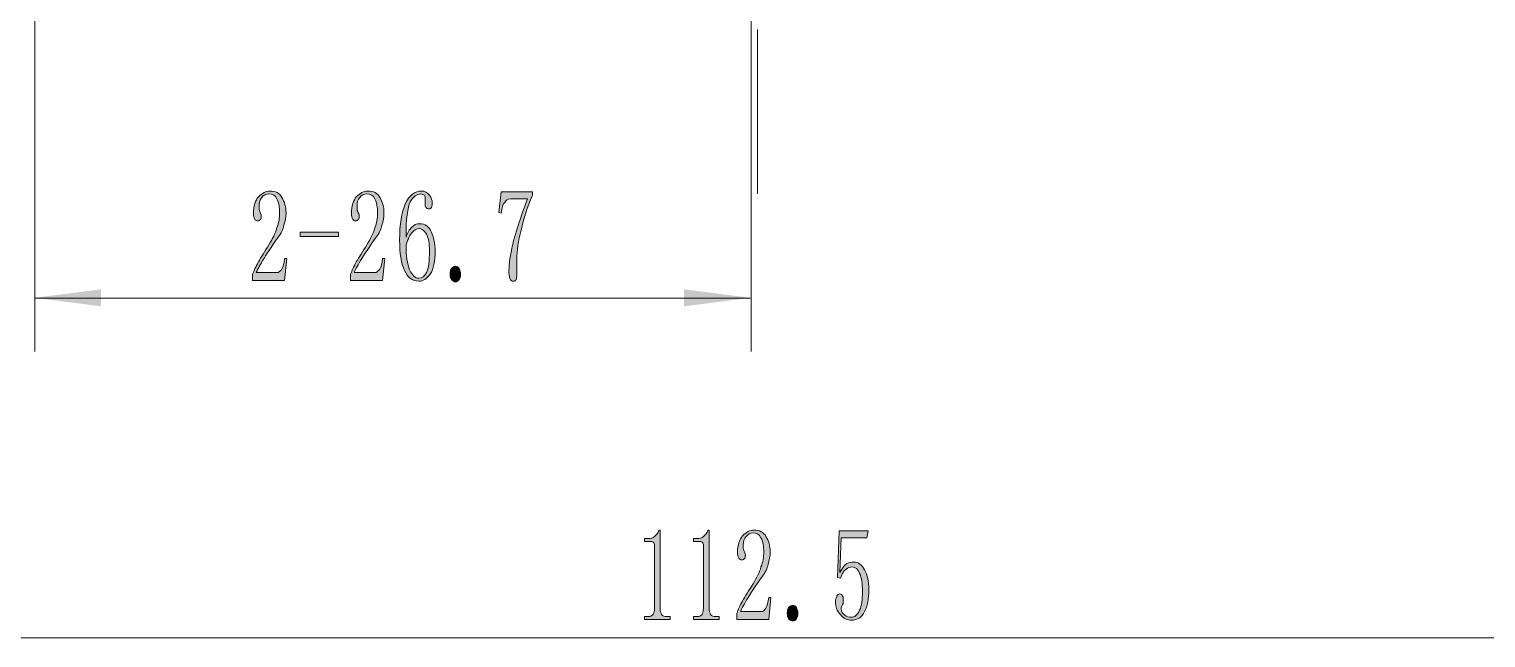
# Model space of a CAD drawing. Header units: millimetres. Extents: x 0 to 297, y 0 to 208.
# Drawn here: x 79.82 to 119.14, y 118.96 to 135.41 of the extents above; entities that cross this region are included whole.
import ezdxf

# ---------------------------------------------------------------- set-up
doc = ezdxf.new("R2010")
doc.units = ezdxf.units.MM

msp = doc.modelspace()

# ---------------------------------------------------------------- hatches: boundary and pattern name
h = msp.add_hatch(color=7)
edge = h.paths.add_edge_path(flags=0)
edge.add_spline(control_points=[(86.579781, 130.440235), (86.579781, 130.593693), (86.560378, 130.727749), (86.503228, 130.823704), (86.464775, 130.91966), (86.388222, 130.95776), (86.292267, 130.95776), (86.215714, 130.95776), (86.138808, 130.91966), (86.100708, 130.862157), (86.043206, 130.804654), (86.023803, 130.727749), (86.023803, 130.632146), (86.023803, 130.574643), (86.023803, 130.51714), (86.043206, 130.478688), (86.062256, 130.440235), (86.081306, 130.402135), (86.081306, 130.363682), (86.081306, 130.325582), (86.081306, 130.287129), (86.062256, 130.268079), (86.043206, 130.248676), (86.023803, 130.229626), (85.985703, 130.229626), (85.94725, 130.229626), (85.9282, 130.248676), (85.908797, 130.268079), (85.889747, 130.306179), (85.870697, 130.363682), (85.870697, 130.440235), (85.870697, 130.632146), (85.9282, 130.785251), (86.004753, 130.881207), (86.100708, 130.977163), (86.215714, 131.034665), (86.311317, 131.034665), (86.464775, 131.034665), (86.579781, 130.977163), (86.637283, 130.862157), (86.713836, 130.747151), (86.752289, 130.612743), (86.752289, 130.440235), (86.752289, 130.325582), (86.732886, 130.229626), (86.694786, 130.114621), (86.675383, 129.999615), (86.617881, 129.88461), (86.541328, 129.788654), (86.349769, 129.520543), (86.215714, 129.309582), (86.119758, 129.156476), (86.023803, 128.983968), (85.9663, 128.888013), (85.94725, 128.83051), (85.94725, 128.83051), (86.503228, 128.83051), (86.503228, 128.83051), (86.560378, 128.83051), (86.598831, 128.868963), (86.637283, 128.926465), (86.675383, 128.983968), (86.694786, 129.079571), (86.713836, 129.213979), (86.713836, 129.213979), (86.771339, 129.213979), (86.771339, 129.213979), (86.771339, 129.213979), (86.713836, 128.619549), (86.713836, 128.619549), (86.713836, 128.619549), (85.851294, 128.619549), (85.851294, 128.619549), (85.851294, 128.619549), (85.851294, 128.792057), (85.851294, 128.792057), (85.889747, 128.888013), (85.9282, 128.983968), (86.004753, 129.118024), (86.081306, 129.252079), (86.177261, 129.405538), (86.292267, 129.578046), (86.388222, 129.750554), (86.464775, 129.88461), (86.503228, 130.038068), (86.560378, 130.172124), (86.579781, 130.306179), (86.579781, 130.440235), (86.579781, 130.440235), (86.579781, 130.440235), (86.579781, 130.440235), (86.579781, 130.440235), (86.579781, 130.440235), (86.579781, 130.440235)], knot_values=[0, 0, 0, 0, 1, 1, 1, 2, 2, 2, 3, 3, 3, 4, 4, 4, 5, 5, 5, 6, 6, 6, 7, 7, 7, 8, 8, 8, 9, 9, 9, 10, 10, 10, 11, 11, 11, 12, 12, 12, 13, 13, 13, 14, 14, 14, 15, 15, 15, 16, 16, 16, 17, 17, 17, 18, 18, 18, 19, 19, 19, 20, 20, 20, 21, 21, 21, 22, 22, 22, 23, 23, 23, 24, 24, 24, 25, 25, 25, 26, 26, 26, 27, 27, 27, 28, 28, 28, 29, 29, 29, 30, 30, 30, 31, 31, 31, 31], degree=3, periodic=1)
h = msp.add_hatch(color=7)
edge = h.paths.add_edge_path(flags=0)
edge.add_spline(control_points=[(89.224556, 130.440235), (89.224556, 130.593693), (89.205506, 130.727749), (89.148003, 130.823704), (89.10955, 130.91966), (89.032997, 130.95776), (88.937042, 130.95776), (88.860489, 130.95776), (88.783583, 130.91966), (88.745483, 130.862157), (88.687981, 130.804654), (88.668578, 130.727749), (88.668578, 130.632146), (88.668578, 130.574643), (88.668578, 130.51714), (88.687981, 130.478688), (88.707031, 130.440235), (88.726081, 130.402135), (88.726081, 130.363682), (88.726081, 130.325582), (88.726081, 130.287129), (88.707031, 130.268079), (88.687981, 130.248676), (88.668578, 130.229626), (88.630478, 130.229626), (88.592025, 130.229626), (88.572975, 130.248676), (88.553925, 130.268079), (88.534522, 130.306179), (88.515472, 130.363682), (88.515472, 130.440235), (88.515472, 130.632146), (88.572975, 130.785251), (88.649528, 130.881207), (88.745483, 130.977163), (88.860489, 131.034665), (88.956092, 131.034665), (89.10955, 131.034665), (89.224556, 130.977163), (89.282058, 130.862157), (89.358611, 130.747151), (89.397064, 130.612743), (89.397064, 130.440235), (89.397064, 130.325582), (89.378014, 130.229626), (89.339561, 130.114621), (89.320511, 129.999615), (89.263008, 129.88461), (89.186103, 129.788654), (88.994544, 129.520543), (88.860489, 129.309582), (88.764533, 129.156476), (88.668578, 128.983968), (88.611428, 128.888013), (88.592025, 128.83051), (88.592025, 128.83051), (89.148003, 128.83051), (89.148003, 128.83051), (89.205506, 128.83051), (89.243606, 128.868963), (89.282058, 128.926465), (89.320511, 128.983968), (89.339561, 129.079571), (89.358611, 129.213979), (89.358611, 129.213979), (89.416114, 129.213979), (89.416114, 129.213979), (89.416114, 129.213979), (89.358611, 128.619549), (89.358611, 128.619549), (89.358611, 128.619549), (88.496422, 128.619549), (88.496422, 128.619549), (88.496422, 128.619549), (88.496422, 128.792057), (88.496422, 128.792057), (88.534522, 128.888013), (88.572975, 128.983968), (88.649528, 129.118024), (88.726081, 129.252079), (88.822036, 129.405538), (88.937042, 129.578046), (89.032997, 129.750554), (89.10955, 129.88461), (89.148003, 130.038068), (89.205506, 130.172124), (89.224556, 130.306179), (89.224556, 130.440235), (89.224556, 130.440235), (89.224556, 130.440235), (89.224556, 130.440235), (89.224556, 130.440235), (89.224556, 130.440235), (89.224556, 130.440235)], knot_values=[0, 0, 0, 0, 1, 1, 1, 2, 2, 2, 3, 3, 3, 4, 4, 4, 5, 5, 5, 6, 6, 6, 7, 7, 7, 8, 8, 8, 9, 9, 9, 10, 10, 10, 11, 11, 11, 12, 12, 12, 13, 13, 13, 14, 14, 14, 15, 15, 15, 16, 16, 16, 17, 17, 17, 18, 18, 18, 19, 19, 19, 20, 20, 20, 21, 21, 21, 22, 22, 22, 23, 23, 23, 24, 24, 24, 25, 25, 25, 26, 26, 26, 27, 27, 27, 28, 28, 28, 29, 29, 29, 30, 30, 30, 31, 31, 31, 31], degree=3, periodic=1)
h = msp.add_hatch(color=7)
edge = h.paths.add_edge_path(flags=0)
edge.add_spline(control_points=[(89.991142, 129.578046), (89.991142, 129.290532), (90.029594, 129.060521), (90.087097, 128.907063), (90.16365, 128.753957), (90.240203, 128.677051), (90.336158, 128.677051), (90.432114, 128.677051), (90.489617, 128.734554), (90.547119, 128.83051), (90.604622, 128.945515), (90.623672, 129.137074), (90.623672, 129.424588), (90.623672, 129.616146), (90.604622, 129.750554), (90.547119, 129.86556), (90.489617, 129.961163), (90.432114, 130.018665), (90.355208, 130.018665), (90.278656, 130.018665), (90.221153, 129.980565), (90.16365, 129.923063), (90.106147, 129.86556), (90.048644, 129.750554), (89.991142, 129.578046), (89.991142, 129.578046), (89.991142, 129.578046), (89.991142, 129.578046), (89.991142, 129.578046), (89.991142, 129.578046), (89.991142, 129.578046)], knot_values=[0, 0, 0, 0, 1, 1, 1, 2, 2, 2, 3, 3, 3, 4, 4, 4, 5, 5, 5, 6, 6, 6, 7, 7, 7, 8, 8, 8, 9, 9, 9, 10, 10, 10, 10], degree=3, periodic=1)
edge = h.paths.add_edge_path(flags=0)
edge.add_spline(control_points=[(90.355208, 130.153074), (90.508667, 130.153074), (90.623672, 130.076168), (90.681175, 129.923063), (90.738678, 129.769604), (90.776778, 129.616146), (90.776778, 129.424588), (90.776778, 129.137074), (90.738678, 128.926465), (90.642722, 128.792057), (90.547119, 128.658001), (90.451164, 128.600499), (90.336158, 128.600499), (90.16365, 128.600499), (90.029594, 128.696454), (89.952689, 128.888013), (89.857086, 129.079571), (89.818633, 129.348035), (89.818633, 129.712101), (89.818633, 130.133671), (89.876136, 130.459638), (89.972092, 130.689649), (90.087097, 130.91966), (90.221153, 131.034665), (90.412711, 131.034665), (90.489617, 131.034665), (90.566169, 130.996213), (90.623672, 130.91966), (90.681175, 130.842754), (90.700225, 130.785251), (90.700225, 130.727749), (90.700225, 130.670246), (90.700225, 130.632146), (90.681175, 130.593693), (90.662125, 130.574643), (90.642722, 130.55524), (90.604622, 130.55524), (90.566169, 130.55524), (90.547119, 130.574643), (90.527717, 130.593693), (90.508667, 130.612743), (90.508667, 130.651196), (90.508667, 130.708699), (90.508667, 130.727749), (90.508667, 130.747151), (90.508667, 130.766201), (90.508667, 130.785251), (90.508667, 130.804654), (90.508667, 130.823704), (90.508667, 130.862157), (90.508667, 130.900257), (90.489617, 130.91966), (90.470214, 130.93871), (90.432114, 130.95776), (90.393661, 130.95776), (90.278656, 130.95776), (90.1827, 130.881207), (90.106147, 130.747151), (90.029594, 130.593693), (89.991142, 130.268079), (89.991142, 129.788654), (90.029594, 129.90366), (90.087097, 129.999615), (90.1446, 130.057118), (90.202103, 130.114621), (90.278656, 130.153074), (90.355208, 130.153074), (90.355208, 130.153074), (90.355208, 130.153074), (90.355208, 130.153074), (90.355208, 130.153074), (90.355208, 130.153074), (90.355208, 130.153074)], knot_values=[0, 0, 0, 0, 1, 1, 1, 2, 2, 2, 3, 3, 3, 4, 4, 4, 5, 5, 5, 6, 6, 6, 7, 7, 7, 8, 8, 8, 9, 9, 9, 10, 10, 10, 11, 11, 11, 12, 12, 12, 13, 13, 13, 14, 14, 14, 15, 15, 15, 16, 16, 16, 17, 17, 17, 18, 18, 18, 19, 19, 19, 20, 20, 20, 21, 21, 21, 22, 22, 22, 23, 23, 23, 24, 24, 24, 24], degree=3, periodic=1)
h = msp.add_hatch(color=7)
edge = h.paths.add_edge_path(flags=0)
edge.add_spline(control_points=[(93.402503, 130.91966), (93.268447, 130.593693), (93.172492, 130.287129), (93.095939, 129.980565), (93.019386, 129.693051), (92.980933, 129.424588), (92.980933, 129.194576), (92.980933, 129.156476), (92.980933, 129.098974), (92.980933, 129.041471), (92.980933, 128.964565), (92.980933, 128.888013), (92.980933, 128.792057), (92.980933, 128.715504), (92.980933, 128.677051), (92.961883, 128.638951), (92.942481, 128.619549), (92.923431, 128.600499), (92.885331, 128.600499), (92.846878, 128.600499), (92.827475, 128.619549), (92.808425, 128.638951), (92.789375, 128.677051), (92.770325, 128.734554), (92.770325, 128.83051), (92.770325, 129.003018), (92.789375, 129.213979), (92.846878, 129.48209), (92.904381, 129.750554), (93.038436, 130.191174), (93.268447, 130.823704), (93.268447, 130.823704), (92.808425, 130.823704), (92.808425, 130.823704), (92.731872, 130.823704), (92.693419, 130.785251), (92.655319, 130.727749), (92.597817, 130.670246), (92.578414, 130.574643), (92.559364, 130.440235), (92.559364, 130.440235), (92.501861, 130.459638), (92.501861, 130.459638), (92.501861, 130.459638), (92.559364, 131.015263), (92.559364, 131.015263), (92.559364, 131.015263), (93.402503, 131.015263), (93.402503, 131.015263), (93.402503, 131.015263), (93.402503, 130.91966), (93.402503, 130.91966), (93.402503, 130.91966), (93.402503, 130.91966), (93.402503, 130.91966)], knot_values=[0, 0, 0, 0, 1, 1, 1, 2, 2, 2, 3, 3, 3, 4, 4, 4, 5, 5, 5, 6, 6, 6, 7, 7, 7, 8, 8, 8, 9, 9, 9, 10, 10, 10, 11, 11, 11, 12, 12, 12, 13, 13, 13, 14, 14, 14, 15, 15, 15, 16, 16, 16, 17, 17, 17, 18, 18, 18, 18], degree=3, periodic=1)
h = msp.add_hatch(color=7)
h.dxf.hatch_style = 2
h.paths.add_polyline_path([(87.135406, 129.808057), (87.135406, 129.923063), (88.170456, 129.923063), (88.170456, 129.808057)])
h = msp.add_hatch(color=7)
edge = h.paths.add_edge_path(flags=0)
edge.add_spline(control_points=[(91.332756, 128.581449), (91.294303, 128.581449), (91.256203, 128.600499), (91.21775, 128.638951), (91.1987, 128.677051), (91.179297, 128.715504), (91.179297, 128.792057), (91.179297, 128.84956), (91.1987, 128.907063), (91.21775, 128.945515), (91.256203, 128.983968), (91.294303, 129.003018), (91.332756, 129.003018), (91.371208, 129.003018), (91.390258, 128.983968), (91.428711, 128.945515), (91.447761, 128.888013), (91.466811, 128.84956), (91.466811, 128.792057), (91.466811, 128.715504), (91.447761, 128.677051), (91.428711, 128.638951), (91.390258, 128.600499), (91.371208, 128.581449), (91.332756, 128.581449), (91.332756, 128.581449), (91.332756, 128.581449), (91.332756, 128.581449), (91.332756, 128.581449), (91.332756, 128.581449), (91.332756, 128.581449)], knot_values=[0, 0, 0, 0, 1, 1, 1, 2, 2, 2, 3, 3, 3, 4, 4, 4, 5, 5, 5, 6, 6, 6, 7, 7, 7, 8, 8, 8, 9, 9, 9, 10, 10, 10, 10], degree=3, periodic=1)
h = msp.add_hatch(color=7)
h.dxf.hatch_style = 2
h.paths.add_polyline_path([(79.958142, 128.150001), (81.759778, 128.380013), (81.759778, 127.91999)])
h = msp.add_hatch(color=7)
h.dxf.hatch_style = 2
h.paths.add_polyline_path([(99.296008, 128.150001), (97.494372, 128.380013), (97.494372, 127.91999)])
h = msp.add_hatch(color=7)
edge = h.paths.add_edge_path(flags=0)
edge.add_spline(control_points=[(96.852317, 121.873379), (96.852317, 121.873379), (96.852317, 119.765179), (96.852317, 119.765179), (96.852317, 119.688626), (96.871719, 119.631124), (96.890769, 119.592671), (96.929222, 119.554571), (96.967322, 119.535168), (97.024825, 119.535168), (97.024825, 119.535168), (97.120781, 119.535168), (97.120781, 119.535168), (97.120781, 119.535168), (97.120781, 119.458615), (97.120781, 119.458615), (97.120781, 119.458615), (96.430747, 119.458615), (96.430747, 119.458615), (96.430747, 119.458615), (96.430747, 119.535168), (96.430747, 119.535168), (96.430747, 119.535168), (96.526703, 119.535168), (96.526703, 119.535168), (96.584206, 119.535168), (96.622306, 119.554571), (96.660758, 119.592671), (96.679808, 119.631124), (96.699211, 119.688626), (96.699211, 119.765179), (96.699211, 119.765179), (96.699211, 121.43276), (96.699211, 121.43276), (96.699211, 121.47086), (96.699211, 121.509313), (96.679808, 121.528363), (96.660758, 121.547765), (96.641708, 121.566815), (96.603256, 121.566815), (96.603256, 121.566815), (96.430747, 121.566815), (96.430747, 121.566815), (96.430747, 121.566815), (96.430747, 121.643368), (96.430747, 121.643368), (96.430747, 121.643368), (96.526703, 121.643368), (96.526703, 121.643368), (96.603256, 121.643368), (96.660758, 121.662771), (96.699211, 121.700871), (96.756714, 121.739324), (96.794814, 121.796826), (96.814217, 121.873379), (96.814217, 121.873379), (96.852317, 121.873379), (96.852317, 121.873379), (96.852317, 121.873379), (96.852317, 121.873379), (96.852317, 121.873379)], knot_values=[0, 0, 0, 0, 1, 1, 1, 2, 2, 2, 3, 3, 3, 4, 4, 4, 5, 5, 5, 6, 6, 6, 7, 7, 7, 8, 8, 8, 9, 9, 9, 10, 10, 10, 11, 11, 11, 12, 12, 12, 13, 13, 13, 14, 14, 14, 15, 15, 15, 16, 16, 16, 17, 17, 17, 18, 18, 18, 19, 19, 19, 20, 20, 20, 20], degree=3, periodic=1)
h = msp.add_hatch(color=7)
edge = h.paths.add_edge_path(flags=0)
edge.add_spline(control_points=[(98.174881, 121.873379), (98.174881, 121.873379), (98.174881, 119.765179), (98.174881, 119.765179), (98.174881, 119.688626), (98.193931, 119.631124), (98.212981, 119.592671), (98.251433, 119.554571), (98.289886, 119.535168), (98.347389, 119.535168), (98.347389, 119.535168), (98.442992, 119.535168), (98.442992, 119.535168), (98.442992, 119.535168), (98.442992, 119.458615), (98.442992, 119.458615), (98.442992, 119.458615), (97.753311, 119.458615), (97.753311, 119.458615), (97.753311, 119.458615), (97.753311, 119.535168), (97.753311, 119.535168), (97.753311, 119.535168), (97.848914, 119.535168), (97.848914, 119.535168), (97.906417, 119.535168), (97.944869, 119.554571), (97.983322, 119.592671), (98.002372, 119.631124), (98.021422, 119.688626), (98.021422, 119.765179), (98.021422, 119.765179), (98.021422, 121.43276), (98.021422, 121.43276), (98.021422, 121.47086), (98.021422, 121.509313), (98.002372, 121.528363), (97.983322, 121.547765), (97.963919, 121.566815), (97.925819, 121.566815), (97.925819, 121.566815), (97.753311, 121.566815), (97.753311, 121.566815), (97.753311, 121.566815), (97.753311, 121.643368), (97.753311, 121.643368), (97.753311, 121.643368), (97.848914, 121.643368), (97.848914, 121.643368), (97.925819, 121.643368), (97.983322, 121.662771), (98.021422, 121.700871), (98.078925, 121.739324), (98.117378, 121.796826), (98.136428, 121.873379), (98.136428, 121.873379), (98.174881, 121.873379), (98.174881, 121.873379), (98.174881, 121.873379), (98.174881, 121.873379), (98.174881, 121.873379)], knot_values=[0, 0, 0, 0, 1, 1, 1, 2, 2, 2, 3, 3, 3, 4, 4, 4, 5, 5, 5, 6, 6, 6, 7, 7, 7, 8, 8, 8, 9, 9, 9, 10, 10, 10, 11, 11, 11, 12, 12, 12, 13, 13, 13, 14, 14, 14, 15, 15, 15, 16, 16, 16, 17, 17, 17, 18, 18, 18, 19, 19, 19, 20, 20, 20, 20], degree=3, periodic=1)
h = msp.add_hatch(color=7)
edge = h.paths.add_edge_path(flags=0)
edge.add_spline(control_points=[(99.65055, 121.279301), (99.65055, 121.43276), (99.6315, 121.566815), (99.573997, 121.662771), (99.535544, 121.758374), (99.458992, 121.796826), (99.363036, 121.796826), (99.286483, 121.796826), (99.209578, 121.758374), (99.171478, 121.700871), (99.113975, 121.643368), (99.094572, 121.566815), (99.094572, 121.47086), (99.094572, 121.413357), (99.094572, 121.355854), (99.113975, 121.317754), (99.133025, 121.279301), (99.152428, 121.240849), (99.152428, 121.202749), (99.152428, 121.164296), (99.152428, 121.125843), (99.133025, 121.106793), (99.113975, 121.087743), (99.094572, 121.06834), (99.056472, 121.06834), (99.018019, 121.06834), (98.998969, 121.087743), (98.979919, 121.106793), (98.960517, 121.145246), (98.941467, 121.202749), (98.941467, 121.279301), (98.941467, 121.47086), (98.998969, 121.624318), (99.075522, 121.720274), (99.171478, 121.815876), (99.286483, 121.873379), (99.382086, 121.873379), (99.535544, 121.873379), (99.65055, 121.815876), (99.708053, 121.700871), (99.784606, 121.585865), (99.823058, 121.45181), (99.823058, 121.279301), (99.823058, 121.164296), (99.804008, 121.06834), (99.765556, 120.953335), (99.746506, 120.838682), (99.689003, 120.723676), (99.612097, 120.627721), (99.420539, 120.359257), (99.286483, 120.148649), (99.190528, 119.99519), (99.094572, 119.822682), (99.037422, 119.727079), (99.018019, 119.669576), (99.018019, 119.669576), (99.573997, 119.669576), (99.573997, 119.669576), (99.6315, 119.669576), (99.6696, 119.707676), (99.708053, 119.765179), (99.746506, 119.822682), (99.765556, 119.918638), (99.784606, 120.052693), (99.784606, 120.052693), (99.842108, 120.052693), (99.842108, 120.052693), (99.842108, 120.052693), (99.784606, 119.458615), (99.784606, 119.458615), (99.784606, 119.458615), (98.922417, 119.458615), (98.922417, 119.458615), (98.922417, 119.458615), (98.922417, 119.631124), (98.922417, 119.631124), (98.960517, 119.727079), (98.998969, 119.822682), (99.075522, 119.956738), (99.152428, 120.091146), (99.248031, 120.244251), (99.363036, 120.41676), (99.458992, 120.589268), (99.535544, 120.723676), (99.573997, 120.876782), (99.6315, 121.010838), (99.65055, 121.145246), (99.65055, 121.279301), (99.65055, 121.279301), (99.65055, 121.279301), (99.65055, 121.279301), (99.65055, 121.279301), (99.65055, 121.279301), (99.65055, 121.279301)], knot_values=[0, 0, 0, 0, 1, 1, 1, 2, 2, 2, 3, 3, 3, 4, 4, 4, 5, 5, 5, 6, 6, 6, 7, 7, 7, 8, 8, 8, 9, 9, 9, 10, 10, 10, 11, 11, 11, 12, 12, 12, 13, 13, 13, 14, 14, 14, 15, 15, 15, 16, 16, 16, 17, 17, 17, 18, 18, 18, 19, 19, 19, 20, 20, 20, 21, 21, 21, 22, 22, 22, 23, 23, 23, 24, 24, 24, 25, 25, 25, 26, 26, 26, 27, 27, 27, 28, 28, 28, 29, 29, 29, 30, 30, 30, 31, 31, 31, 31], degree=3, periodic=1)
h = msp.add_hatch(color=7)
edge = h.paths.add_edge_path(flags=0)
edge.add_spline(control_points=[(102.084717, 121.010838), (102.199722, 121.010838), (102.295325, 120.934285), (102.371878, 120.800229), (102.448783, 120.666174), (102.486883, 120.493665), (102.486883, 120.263654), (102.486883, 120.01424), (102.448783, 119.803632), (102.371878, 119.669576), (102.295325, 119.516118), (102.180319, 119.439565), (102.007811, 119.439565), (101.912208, 119.439565), (101.797203, 119.477665), (101.720297, 119.592671), (101.624694, 119.688626), (101.586242, 119.803632), (101.586242, 119.937688), (101.586242, 119.99519), (101.605292, 120.033643), (101.624694, 120.091146), (101.643744, 120.129246), (101.662794, 120.148649), (101.701247, 120.148649), (101.7397, 120.148649), (101.75875, 120.129246), (101.7778, 120.091146), (101.797203, 120.052693), (101.797203, 120.01424), (101.797203, 119.99519), (101.797203, 119.937688), (101.797203, 119.880185), (101.7778, 119.861135), (101.75875, 119.822682), (101.7397, 119.784582), (101.7397, 119.746129), (101.7397, 119.669576), (101.7778, 119.612074), (101.835303, 119.573621), (101.892806, 119.535168), (101.950308, 119.516118), (102.007811, 119.516118), (102.103767, 119.516118), (102.180319, 119.573621), (102.237822, 119.707676), (102.295325, 119.822682), (102.314728, 119.99519), (102.314728, 120.225201), (102.314728, 120.41676), (102.295325, 120.570218), (102.237822, 120.704274), (102.199722, 120.819279), (102.122817, 120.876782), (102.046264, 120.876782), (101.969711, 120.876782), (101.912208, 120.857732), (101.873756, 120.819279), (101.816253, 120.781179), (101.7778, 120.704274), (101.720297, 120.570218), (101.720297, 120.570218), (101.643744, 120.589268), (101.643744, 120.589268), (101.643744, 120.589268), (101.682197, 121.854329), (101.682197, 121.854329), (101.682197, 121.854329), (102.467833, 121.854329), (102.467833, 121.854329), (102.467833, 121.854329), (102.429381, 121.662771), (102.429381, 121.662771), (102.429381, 121.662771), (101.7397, 121.662771), (101.7397, 121.662771), (101.7397, 121.662771), (101.701247, 120.723676), (101.701247, 120.723676), (101.7778, 120.857732), (101.835303, 120.934285), (101.892806, 120.972738), (101.950308, 120.991788), (102.007811, 121.010838), (102.084717, 121.010838), (102.084717, 121.010838), (102.084717, 121.010838), (102.084717, 121.010838), (102.084717, 121.010838), (102.084717, 121.010838), (102.084717, 121.010838)], knot_values=[0, 0, 0, 0, 1, 1, 1, 2, 2, 2, 3, 3, 3, 4, 4, 4, 5, 5, 5, 6, 6, 6, 7, 7, 7, 8, 8, 8, 9, 9, 9, 10, 10, 10, 11, 11, 11, 12, 12, 12, 13, 13, 13, 14, 14, 14, 15, 15, 15, 16, 16, 16, 17, 17, 17, 18, 18, 18, 19, 19, 19, 20, 20, 20, 21, 21, 21, 22, 22, 22, 23, 23, 23, 24, 24, 24, 25, 25, 25, 26, 26, 26, 27, 27, 27, 28, 28, 28, 29, 29, 29, 30, 30, 30, 30], degree=3, periodic=1)
h = msp.add_hatch(color=7)
edge = h.paths.add_edge_path(flags=0)
edge.add_spline(control_points=[(100.436186, 119.420163), (100.398086, 119.420163), (100.359633, 119.439565), (100.321181, 119.477665), (100.302131, 119.516118), (100.283081, 119.554571), (100.283081, 119.631124), (100.283081, 119.688626), (100.302131, 119.746129), (100.321181, 119.784582), (100.359633, 119.822682), (100.398086, 119.841732), (100.436186, 119.841732), (100.474639, 119.841732), (100.493689, 119.822682), (100.532142, 119.784582), (100.551192, 119.727079), (100.570594, 119.688626), (100.570594, 119.631124), (100.570594, 119.554571), (100.551192, 119.516118), (100.532142, 119.477665), (100.493689, 119.439565), (100.474639, 119.420163), (100.436186, 119.420163), (100.436186, 119.420163), (100.436186, 119.420163), (100.436186, 119.420163), (100.436186, 119.420163), (100.436186, 119.420163), (100.436186, 119.420163)], knot_values=[0, 0, 0, 0, 1, 1, 1, 2, 2, 2, 3, 3, 3, 4, 4, 4, 5, 5, 5, 6, 6, 6, 7, 7, 7, 8, 8, 8, 9, 9, 9, 10, 10, 10, 10], degree=3, periodic=1)

# ---------------------------------------------------------------- linework, layer by layer
at = {"color": 7, "lineweight": 15}
for points in [[(79.967667, 135.653232), (79.967667, 126.70326)], [(99.305533, 135.653232), (99.305533, 126.70326)], [(99.478042, 135.404171), (99.478042, 130.95776)], [(79.967667, 128.140476), (99.286483, 128.140476)], [(58.770661, 118.96014), (140.147322, 118.96014)]]:
    msp.add_lwpolyline(points, dxfattribs=at)
at = {"color": 7, "lineweight": 0}
msp.add_lwpolyline([(87.135406, 129.808057), (87.135406, 129.923063), (88.170456, 129.923063), (88.170456, 129.808057)], close=True, dxfattribs=at)
for points, knots in [([(86.579781, 130.440235), (86.579781, 130.593693), (86.560378, 130.727749), (86.503228, 130.823704), (86.464775, 130.91966), (86.388222, 130.95776), (86.292267, 130.95776), (86.215714, 130.95776), (86.138808, 130.91966), (86.100708, 130.862157), (86.043206, 130.804654), (86.023803, 130.727749), (86.023803, 130.632146), (86.023803, 130.574643), (86.023803, 130.51714), (86.043206, 130.478688), (86.062256, 130.440235), (86.081306, 130.402135), (86.081306, 130.363682), (86.081306, 130.325582), (86.081306, 130.287129), (86.062256, 130.268079), (86.043206, 130.248676), (86.023803, 130.229626), (85.985703, 130.229626), (85.94725, 130.229626), (85.9282, 130.248676), (85.908797, 130.268079), (85.889747, 130.306179), (85.870697, 130.363682), (85.870697, 130.440235), (85.870697, 130.632146), (85.9282, 130.785251), (86.004753, 130.881207), (86.100708, 130.977163), (86.215714, 131.034665), (86.311317, 131.034665), (86.464775, 131.034665), (86.579781, 130.977163), (86.637283, 130.862157), (86.713836, 130.747151), (86.752289, 130.612743), (86.752289, 130.440235), (86.752289, 130.325582), (86.732886, 130.229626), (86.694786, 130.114621), (86.675383, 129.999615), (86.617881, 129.88461), (86.541328, 129.788654), (86.349769, 129.520543), (86.215714, 129.309582), (86.119758, 129.156476), (86.023803, 128.983968), (85.9663, 128.888013), (85.94725, 128.83051), (85.94725, 128.83051), (86.503228, 128.83051), (86.503228, 128.83051), (86.560378, 128.83051), (86.598831, 128.868963), (86.637283, 128.926465), (86.675383, 128.983968), (86.694786, 129.079571), (86.713836, 129.213979), (86.713836, 129.213979), (86.771339, 129.213979), (86.771339, 129.213979), (86.771339, 129.213979), (86.713836, 128.619549), (86.713836, 128.619549), (86.713836, 128.619549), (85.851294, 128.619549), (85.851294, 128.619549), (85.851294, 128.619549), (85.851294, 128.792057), (85.851294, 128.792057), (85.889747, 128.888013), (85.9282, 128.983968), (86.004753, 129.118024), (86.081306, 129.252079), (86.177261, 129.405538), (86.292267, 129.578046), (86.388222, 129.750554), (86.464775, 129.88461), (86.503228, 130.038068), (86.560378, 130.172124), (86.579781, 130.306179), (86.579781, 130.440235), (86.579781, 130.440235), (86.579781, 130.440235), (86.579781, 130.440235), (86.579781, 130.440235), (86.579781, 130.440235), (86.579781, 130.440235)], [0, 0, 0, 0, 1, 1, 1, 2, 2, 2, 3, 3, 3, 4, 4, 4, 5, 5, 5, 6, 6, 6, 7, 7, 7, 8, 8, 8, 9, 9, 9, 10, 10, 10, 11, 11, 11, 12, 12, 12, 13, 13, 13, 14, 14, 14, 15, 15, 15, 16, 16, 16, 17, 17, 17, 18, 18, 18, 19, 19, 19, 20, 20, 20, 21, 21, 21, 22, 22, 22, 23, 23, 23, 24, 24, 24, 25, 25, 25, 26, 26, 26, 27, 27, 27, 28, 28, 28, 29, 29, 29, 30, 30, 30, 31, 31, 31, 31]), ([(89.224556, 130.440235), (89.224556, 130.593693), (89.205506, 130.727749), (89.148003, 130.823704), (89.10955, 130.91966), (89.032997, 130.95776), (88.937042, 130.95776), (88.860489, 130.95776), (88.783583, 130.91966), (88.745483, 130.862157), (88.687981, 130.804654), (88.668578, 130.727749), (88.668578, 130.632146), (88.668578, 130.574643), (88.668578, 130.51714), (88.687981, 130.478688), (88.707031, 130.440235), (88.726081, 130.402135), (88.726081, 130.363682), (88.726081, 130.325582), (88.726081, 130.287129), (88.707031, 130.268079), (88.687981, 130.248676), (88.668578, 130.229626), (88.630478, 130.229626), (88.592025, 130.229626), (88.572975, 130.248676), (88.553925, 130.268079), (88.534522, 130.306179), (88.515472, 130.363682), (88.515472, 130.440235), (88.515472, 130.632146), (88.572975, 130.785251), (88.649528, 130.881207), (88.745483, 130.977163), (88.860489, 131.034665), (88.956092, 131.034665), (89.10955, 131.034665), (89.224556, 130.977163), (89.282058, 130.862157), (89.358611, 130.747151), (89.397064, 130.612743), (89.397064, 130.440235), (89.397064, 130.325582), (89.378014, 130.229626), (89.339561, 130.114621), (89.320511, 129.999615), (89.263008, 129.88461), (89.186103, 129.788654), (88.994544, 129.520543), (88.860489, 129.309582), (88.764533, 129.156476), (88.668578, 128.983968), (88.611428, 128.888013), (88.592025, 128.83051), (88.592025, 128.83051), (89.148003, 128.83051), (89.148003, 128.83051), (89.205506, 128.83051), (89.243606, 128.868963), (89.282058, 128.926465), (89.320511, 128.983968), (89.339561, 129.079571), (89.358611, 129.213979), (89.358611, 129.213979), (89.416114, 129.213979), (89.416114, 129.213979), (89.416114, 129.213979), (89.358611, 128.619549), (89.358611, 128.619549), (89.358611, 128.619549), (88.496422, 128.619549), (88.496422, 128.619549), (88.496422, 128.619549), (88.496422, 128.792057), (88.496422, 128.792057), (88.534522, 128.888013), (88.572975, 128.983968), (88.649528, 129.118024), (88.726081, 129.252079), (88.822036, 129.405538), (88.937042, 129.578046), (89.032997, 129.750554), (89.10955, 129.88461), (89.148003, 130.038068), (89.205506, 130.172124), (89.224556, 130.306179), (89.224556, 130.440235), (89.224556, 130.440235), (89.224556, 130.440235), (89.224556, 130.440235), (89.224556, 130.440235), (89.224556, 130.440235), (89.224556, 130.440235)], [0, 0, 0, 0, 1, 1, 1, 2, 2, 2, 3, 3, 3, 4, 4, 4, 5, 5, 5, 6, 6, 6, 7, 7, 7, 8, 8, 8, 9, 9, 9, 10, 10, 10, 11, 11, 11, 12, 12, 12, 13, 13, 13, 14, 14, 14, 15, 15, 15, 16, 16, 16, 17, 17, 17, 18, 18, 18, 19, 19, 19, 20, 20, 20, 21, 21, 21, 22, 22, 22, 23, 23, 23, 24, 24, 24, 25, 25, 25, 26, 26, 26, 27, 27, 27, 28, 28, 28, 29, 29, 29, 30, 30, 30, 31, 31, 31, 31]), ([(90.355208, 130.153074), (90.508667, 130.153074), (90.623672, 130.076168), (90.681175, 129.923063), (90.738678, 129.769604), (90.776778, 129.616146), (90.776778, 129.424588), (90.776778, 129.137074), (90.738678, 128.926465), (90.642722, 128.792057), (90.547119, 128.658001), (90.451164, 128.600499), (90.336158, 128.600499), (90.16365, 128.600499), (90.029594, 128.696454), (89.952689, 128.888013), (89.857086, 129.079571), (89.818633, 129.348035), (89.818633, 129.712101), (89.818633, 130.133671), (89.876136, 130.459638), (89.972092, 130.689649), (90.087097, 130.91966), (90.221153, 131.034665), (90.412711, 131.034665), (90.489617, 131.034665), (90.566169, 130.996213), (90.623672, 130.91966), (90.681175, 130.842754), (90.700225, 130.785251), (90.700225, 130.727749), (90.700225, 130.670246), (90.700225, 130.632146), (90.681175, 130.593693), (90.662125, 130.574643), (90.642722, 130.55524), (90.604622, 130.55524), (90.566169, 130.55524), (90.547119, 130.574643), (90.527717, 130.593693), (90.508667, 130.612743), (90.508667, 130.651196), (90.508667, 130.708699), (90.508667, 130.727749), (90.508667, 130.747151), (90.508667, 130.766201), (90.508667, 130.785251), (90.508667, 130.804654), (90.508667, 130.823704), (90.508667, 130.862157), (90.508667, 130.900257), (90.489617, 130.91966), (90.470214, 130.93871), (90.432114, 130.95776), (90.393661, 130.95776), (90.278656, 130.95776), (90.1827, 130.881207), (90.106147, 130.747151), (90.029594, 130.593693), (89.991142, 130.268079), (89.991142, 129.788654), (90.029594, 129.90366), (90.087097, 129.999615), (90.1446, 130.057118), (90.202103, 130.114621), (90.278656, 130.153074), (90.355208, 130.153074), (90.355208, 130.153074), (90.355208, 130.153074), (90.355208, 130.153074), (90.355208, 130.153074), (90.355208, 130.153074), (90.355208, 130.153074)], [0, 0, 0, 0, 1, 1, 1, 2, 2, 2, 3, 3, 3, 4, 4, 4, 5, 5, 5, 6, 6, 6, 7, 7, 7, 8, 8, 8, 9, 9, 9, 10, 10, 10, 11, 11, 11, 12, 12, 12, 13, 13, 13, 14, 14, 14, 15, 15, 15, 16, 16, 16, 17, 17, 17, 18, 18, 18, 19, 19, 19, 20, 20, 20, 21, 21, 21, 22, 22, 22, 23, 23, 23, 24, 24, 24, 24]), ([(93.402503, 130.91966), (93.268447, 130.593693), (93.172492, 130.287129), (93.095939, 129.980565), (93.019386, 129.693051), (92.980933, 129.424588), (92.980933, 129.194576), (92.980933, 129.156476), (92.980933, 129.098974), (92.980933, 129.041471), (92.980933, 128.964565), (92.980933, 128.888013), (92.980933, 128.792057), (92.980933, 128.715504), (92.980933, 128.677051), (92.961883, 128.638951), (92.942481, 128.619549), (92.923431, 128.600499), (92.885331, 128.600499), (92.846878, 128.600499), (92.827475, 128.619549), (92.808425, 128.638951), (92.789375, 128.677051), (92.770325, 128.734554), (92.770325, 128.83051), (92.770325, 129.003018), (92.789375, 129.213979), (92.846878, 129.48209), (92.904381, 129.750554), (93.038436, 130.191174), (93.268447, 130.823704), (93.268447, 130.823704), (92.808425, 130.823704), (92.808425, 130.823704), (92.731872, 130.823704), (92.693419, 130.785251), (92.655319, 130.727749), (92.597817, 130.670246), (92.578414, 130.574643), (92.559364, 130.440235), (92.559364, 130.440235), (92.501861, 130.459638), (92.501861, 130.459638), (92.501861, 130.459638), (92.559364, 131.015263), (92.559364, 131.015263), (92.559364, 131.015263), (93.402503, 131.015263), (93.402503, 131.015263), (93.402503, 131.015263), (93.402503, 130.91966), (93.402503, 130.91966), (93.402503, 130.91966), (93.402503, 130.91966), (93.402503, 130.91966)], [0, 0, 0, 0, 1, 1, 1, 2, 2, 2, 3, 3, 3, 4, 4, 4, 5, 5, 5, 6, 6, 6, 7, 7, 7, 8, 8, 8, 9, 9, 9, 10, 10, 10, 11, 11, 11, 12, 12, 12, 13, 13, 13, 14, 14, 14, 15, 15, 15, 16, 16, 16, 17, 17, 17, 18, 18, 18, 18]), ([(89.991142, 129.578046), (89.991142, 129.290532), (90.029594, 129.060521), (90.087097, 128.907063), (90.16365, 128.753957), (90.240203, 128.677051), (90.336158, 128.677051), (90.432114, 128.677051), (90.489617, 128.734554), (90.547119, 128.83051), (90.604622, 128.945515), (90.623672, 129.137074), (90.623672, 129.424588), (90.623672, 129.616146), (90.604622, 129.750554), (90.547119, 129.86556), (90.489617, 129.961163), (90.432114, 130.018665), (90.355208, 130.018665), (90.278656, 130.018665), (90.221153, 129.980565), (90.16365, 129.923063), (90.106147, 129.86556), (90.048644, 129.750554), (89.991142, 129.578046), (89.991142, 129.578046), (89.991142, 129.578046), (89.991142, 129.578046), (89.991142, 129.578046), (89.991142, 129.578046), (89.991142, 129.578046)], [0, 0, 0, 0, 1, 1, 1, 2, 2, 2, 3, 3, 3, 4, 4, 4, 5, 5, 5, 6, 6, 6, 7, 7, 7, 8, 8, 8, 9, 9, 9, 10, 10, 10, 10]), ([(91.332756, 128.581449), (91.294303, 128.581449), (91.256203, 128.600499), (91.21775, 128.638951), (91.1987, 128.677051), (91.179297, 128.715504), (91.179297, 128.792057), (91.179297, 128.84956), (91.1987, 128.907063), (91.21775, 128.945515), (91.256203, 128.983968), (91.294303, 129.003018), (91.332756, 129.003018), (91.371208, 129.003018), (91.390258, 128.983968), (91.428711, 128.945515), (91.447761, 128.888013), (91.466811, 128.84956), (91.466811, 128.792057), (91.466811, 128.715504), (91.447761, 128.677051), (91.428711, 128.638951), (91.390258, 128.600499), (91.371208, 128.581449), (91.332756, 128.581449), (91.332756, 128.581449), (91.332756, 128.581449), (91.332756, 128.581449), (91.332756, 128.581449), (91.332756, 128.581449), (91.332756, 128.581449)], [0, 0, 0, 0, 1, 1, 1, 2, 2, 2, 3, 3, 3, 4, 4, 4, 5, 5, 5, 6, 6, 6, 7, 7, 7, 8, 8, 8, 9, 9, 9, 10, 10, 10, 10]), ([(96.852317, 121.873379), (96.852317, 121.873379), (96.852317, 119.765179), (96.852317, 119.765179), (96.852317, 119.688626), (96.871719, 119.631124), (96.890769, 119.592671), (96.929222, 119.554571), (96.967322, 119.535168), (97.024825, 119.535168), (97.024825, 119.535168), (97.120781, 119.535168), (97.120781, 119.535168), (97.120781, 119.535168), (97.120781, 119.458615), (97.120781, 119.458615), (97.120781, 119.458615), (96.430747, 119.458615), (96.430747, 119.458615), (96.430747, 119.458615), (96.430747, 119.535168), (96.430747, 119.535168), (96.430747, 119.535168), (96.526703, 119.535168), (96.526703, 119.535168), (96.584206, 119.535168), (96.622306, 119.554571), (96.660758, 119.592671), (96.679808, 119.631124), (96.699211, 119.688626), (96.699211, 119.765179), (96.699211, 119.765179), (96.699211, 121.43276), (96.699211, 121.43276), (96.699211, 121.47086), (96.699211, 121.509313), (96.679808, 121.528363), (96.660758, 121.547765), (96.641708, 121.566815), (96.603256, 121.566815), (96.603256, 121.566815), (96.430747, 121.566815), (96.430747, 121.566815), (96.430747, 121.566815), (96.430747, 121.643368), (96.430747, 121.643368), (96.430747, 121.643368), (96.526703, 121.643368), (96.526703, 121.643368), (96.603256, 121.643368), (96.660758, 121.662771), (96.699211, 121.700871), (96.756714, 121.739324), (96.794814, 121.796826), (96.814217, 121.873379), (96.814217, 121.873379), (96.852317, 121.873379), (96.852317, 121.873379), (96.852317, 121.873379), (96.852317, 121.873379), (96.852317, 121.873379)], [0, 0, 0, 0, 1, 1, 1, 2, 2, 2, 3, 3, 3, 4, 4, 4, 5, 5, 5, 6, 6, 6, 7, 7, 7, 8, 8, 8, 9, 9, 9, 10, 10, 10, 11, 11, 11, 12, 12, 12, 13, 13, 13, 14, 14, 14, 15, 15, 15, 16, 16, 16, 17, 17, 17, 18, 18, 18, 19, 19, 19, 20, 20, 20, 20]), ([(98.174881, 121.873379), (98.174881, 121.873379), (98.174881, 119.765179), (98.174881, 119.765179), (98.174881, 119.688626), (98.193931, 119.631124), (98.212981, 119.592671), (98.251433, 119.554571), (98.289886, 119.535168), (98.347389, 119.535168), (98.347389, 119.535168), (98.442992, 119.535168), (98.442992, 119.535168), (98.442992, 119.535168), (98.442992, 119.458615), (98.442992, 119.458615), (98.442992, 119.458615), (97.753311, 119.458615), (97.753311, 119.458615), (97.753311, 119.458615), (97.753311, 119.535168), (97.753311, 119.535168), (97.753311, 119.535168), (97.848914, 119.535168), (97.848914, 119.535168), (97.906417, 119.535168), (97.944869, 119.554571), (97.983322, 119.592671), (98.002372, 119.631124), (98.021422, 119.688626), (98.021422, 119.765179), (98.021422, 119.765179), (98.021422, 121.43276), (98.021422, 121.43276), (98.021422, 121.47086), (98.021422, 121.509313), (98.002372, 121.528363), (97.983322, 121.547765), (97.963919, 121.566815), (97.925819, 121.566815), (97.925819, 121.566815), (97.753311, 121.566815), (97.753311, 121.566815), (97.753311, 121.566815), (97.753311, 121.643368), (97.753311, 121.643368), (97.753311, 121.643368), (97.848914, 121.643368), (97.848914, 121.643368), (97.925819, 121.643368), (97.983322, 121.662771), (98.021422, 121.700871), (98.078925, 121.739324), (98.117378, 121.796826), (98.136428, 121.873379), (98.136428, 121.873379), (98.174881, 121.873379), (98.174881, 121.873379), (98.174881, 121.873379), (98.174881, 121.873379), (98.174881, 121.873379)], [0, 0, 0, 0, 1, 1, 1, 2, 2, 2, 3, 3, 3, 4, 4, 4, 5, 5, 5, 6, 6, 6, 7, 7, 7, 8, 8, 8, 9, 9, 9, 10, 10, 10, 11, 11, 11, 12, 12, 12, 13, 13, 13, 14, 14, 14, 15, 15, 15, 16, 16, 16, 17, 17, 17, 18, 18, 18, 19, 19, 19, 20, 20, 20, 20]), ([(99.65055, 121.279301), (99.65055, 121.43276), (99.6315, 121.566815), (99.573997, 121.662771), (99.535544, 121.758374), (99.458992, 121.796826), (99.363036, 121.796826), (99.286483, 121.796826), (99.209578, 121.758374), (99.171478, 121.700871), (99.113975, 121.643368), (99.094572, 121.566815), (99.094572, 121.47086), (99.094572, 121.413357), (99.094572, 121.355854), (99.113975, 121.317754), (99.133025, 121.279301), (99.152428, 121.240849), (99.152428, 121.202749), (99.152428, 121.164296), (99.152428, 121.125843), (99.133025, 121.106793), (99.113975, 121.087743), (99.094572, 121.06834), (99.056472, 121.06834), (99.018019, 121.06834), (98.998969, 121.087743), (98.979919, 121.106793), (98.960517, 121.145246), (98.941467, 121.202749), (98.941467, 121.279301), (98.941467, 121.47086), (98.998969, 121.624318), (99.075522, 121.720274), (99.171478, 121.815876), (99.286483, 121.873379), (99.382086, 121.873379), (99.535544, 121.873379), (99.65055, 121.815876), (99.708053, 121.700871), (99.784606, 121.585865), (99.823058, 121.45181), (99.823058, 121.279301), (99.823058, 121.164296), (99.804008, 121.06834), (99.765556, 120.953335), (99.746506, 120.838682), (99.689003, 120.723676), (99.612097, 120.627721), (99.420539, 120.359257), (99.286483, 120.148649), (99.190528, 119.99519), (99.094572, 119.822682), (99.037422, 119.727079), (99.018019, 119.669576), (99.018019, 119.669576), (99.573997, 119.669576), (99.573997, 119.669576), (99.6315, 119.669576), (99.6696, 119.707676), (99.708053, 119.765179), (99.746506, 119.822682), (99.765556, 119.918638), (99.784606, 120.052693), (99.784606, 120.052693), (99.842108, 120.052693), (99.842108, 120.052693), (99.842108, 120.052693), (99.784606, 119.458615), (99.784606, 119.458615), (99.784606, 119.458615), (98.922417, 119.458615), (98.922417, 119.458615), (98.922417, 119.458615), (98.922417, 119.631124), (98.922417, 119.631124), (98.960517, 119.727079), (98.998969, 119.822682), (99.075522, 119.956738), (99.152428, 120.091146), (99.248031, 120.244251), (99.363036, 120.41676), (99.458992, 120.589268), (99.535544, 120.723676), (99.573997, 120.876782), (99.6315, 121.010838), (99.65055, 121.145246), (99.65055, 121.279301), (99.65055, 121.279301), (99.65055, 121.279301), (99.65055, 121.279301), (99.65055, 121.279301), (99.65055, 121.279301), (99.65055, 121.279301)], [0, 0, 0, 0, 1, 1, 1, 2, 2, 2, 3, 3, 3, 4, 4, 4, 5, 5, 5, 6, 6, 6, 7, 7, 7, 8, 8, 8, 9, 9, 9, 10, 10, 10, 11, 11, 11, 12, 12, 12, 13, 13, 13, 14, 14, 14, 15, 15, 15, 16, 16, 16, 17, 17, 17, 18, 18, 18, 19, 19, 19, 20, 20, 20, 21, 21, 21, 22, 22, 22, 23, 23, 23, 24, 24, 24, 25, 25, 25, 26, 26, 26, 27, 27, 27, 28, 28, 28, 29, 29, 29, 30, 30, 30, 31, 31, 31, 31]), ([(102.084717, 121.010838), (102.199722, 121.010838), (102.295325, 120.934285), (102.371878, 120.800229), (102.448783, 120.666174), (102.486883, 120.493665), (102.486883, 120.263654), (102.486883, 120.01424), (102.448783, 119.803632), (102.371878, 119.669576), (102.295325, 119.516118), (102.180319, 119.439565), (102.007811, 119.439565), (101.912208, 119.439565), (101.797203, 119.477665), (101.720297, 119.592671), (101.624694, 119.688626), (101.586242, 119.803632), (101.586242, 119.937688), (101.586242, 119.99519), (101.605292, 120.033643), (101.624694, 120.091146), (101.643744, 120.129246), (101.662794, 120.148649), (101.701247, 120.148649), (101.7397, 120.148649), (101.75875, 120.129246), (101.7778, 120.091146), (101.797203, 120.052693), (101.797203, 120.01424), (101.797203, 119.99519), (101.797203, 119.937688), (101.797203, 119.880185), (101.7778, 119.861135), (101.75875, 119.822682), (101.7397, 119.784582), (101.7397, 119.746129), (101.7397, 119.669576), (101.7778, 119.612074), (101.835303, 119.573621), (101.892806, 119.535168), (101.950308, 119.516118), (102.007811, 119.516118), (102.103767, 119.516118), (102.180319, 119.573621), (102.237822, 119.707676), (102.295325, 119.822682), (102.314728, 119.99519), (102.314728, 120.225201), (102.314728, 120.41676), (102.295325, 120.570218), (102.237822, 120.704274), (102.199722, 120.819279), (102.122817, 120.876782), (102.046264, 120.876782), (101.969711, 120.876782), (101.912208, 120.857732), (101.873756, 120.819279), (101.816253, 120.781179), (101.7778, 120.704274), (101.720297, 120.570218), (101.720297, 120.570218), (101.643744, 120.589268), (101.643744, 120.589268), (101.643744, 120.589268), (101.682197, 121.854329), (101.682197, 121.854329), (101.682197, 121.854329), (102.467833, 121.854329), (102.467833, 121.854329), (102.467833, 121.854329), (102.429381, 121.662771), (102.429381, 121.662771), (102.429381, 121.662771), (101.7397, 121.662771), (101.7397, 121.662771), (101.7397, 121.662771), (101.701247, 120.723676), (101.701247, 120.723676), (101.7778, 120.857732), (101.835303, 120.934285), (101.892806, 120.972738), (101.950308, 120.991788), (102.007811, 121.010838), (102.084717, 121.010838), (102.084717, 121.010838), (102.084717, 121.010838), (102.084717, 121.010838), (102.084717, 121.010838), (102.084717, 121.010838), (102.084717, 121.010838)], [0, 0, 0, 0, 1, 1, 1, 2, 2, 2, 3, 3, 3, 4, 4, 4, 5, 5, 5, 6, 6, 6, 7, 7, 7, 8, 8, 8, 9, 9, 9, 10, 10, 10, 11, 11, 11, 12, 12, 12, 13, 13, 13, 14, 14, 14, 15, 15, 15, 16, 16, 16, 17, 17, 17, 18, 18, 18, 19, 19, 19, 20, 20, 20, 21, 21, 21, 22, 22, 22, 23, 23, 23, 24, 24, 24, 25, 25, 25, 26, 26, 26, 27, 27, 27, 28, 28, 28, 29, 29, 29, 30, 30, 30, 30]), ([(100.436186, 119.420163), (100.398086, 119.420163), (100.359633, 119.439565), (100.321181, 119.477665), (100.302131, 119.516118), (100.283081, 119.554571), (100.283081, 119.631124), (100.283081, 119.688626), (100.302131, 119.746129), (100.321181, 119.784582), (100.359633, 119.822682), (100.398086, 119.841732), (100.436186, 119.841732), (100.474639, 119.841732), (100.493689, 119.822682), (100.532142, 119.784582), (100.551192, 119.727079), (100.570594, 119.688626), (100.570594, 119.631124), (100.570594, 119.554571), (100.551192, 119.516118), (100.532142, 119.477665), (100.493689, 119.439565), (100.474639, 119.420163), (100.436186, 119.420163), (100.436186, 119.420163), (100.436186, 119.420163), (100.436186, 119.420163), (100.436186, 119.420163), (100.436186, 119.420163), (100.436186, 119.420163)], [0, 0, 0, 0, 1, 1, 1, 2, 2, 2, 3, 3, 3, 4, 4, 4, 5, 5, 5, 6, 6, 6, 7, 7, 7, 8, 8, 8, 9, 9, 9, 10, 10, 10, 10])]:
    msp.add_open_spline(points, degree=3, knots=knots, dxfattribs=at)

doc.saveas('drawing.dxf')
